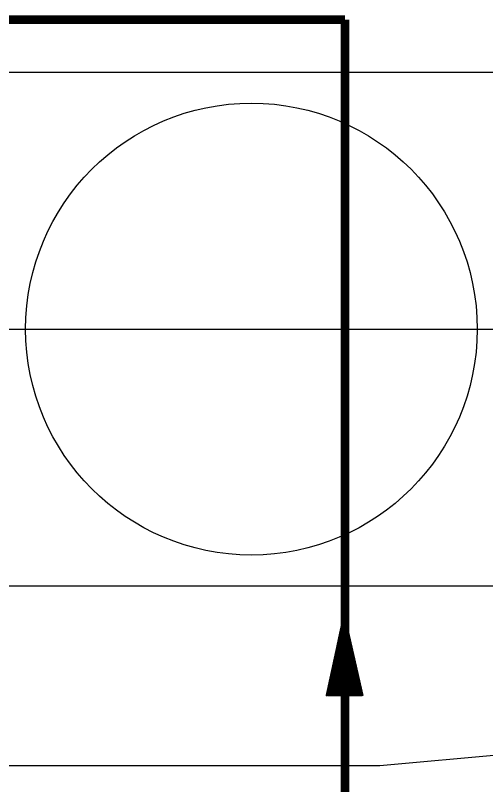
# Model space of a CAD drawing. Extents: x -22909.9 to -22897.8, y -4.7 to 4.1.
# Drawn here: x -22902.18 to -22901.354, y -0.136 to 1.214 of the extents above; entities that cross this region are included whole.
import ezdxf

# ---------------------------------------------------------------- set-up
doc = ezdxf.new("R2010")
doc.units = 0
doc.header["$MEASUREMENT"] = 0
doc.layers.get('0').update_dxf_attribs({"linetype": 'CONTINUOUS'})
for name, color, linetype in [('CALOR', 1, 'CONTINUOUS'), ('DIB-018', 6, 'CONTINUOUS'), ('DIB-065', 4, 'CONTINUOUS')]:
    doc.layers.add(name, color=color, linetype=linetype)

# ---------------------------------------------------------------- blocks, each defined once
blk = doc.blocks.new('*X2')
at = {"color": 0}
for p, q in [((2.9881, 7.952), (3.0055, 7.9694)), ((2.9885, 7.9533), (3.0053, 7.9701)), ((2.989, 7.9546), (3.0051, 7.9708)), ((2.9894, 7.9559), (3.0049, 7.9714)), ((2.9898, 7.9573), (3.0047, 7.9721)), ((2.9903, 7.9586), (3.0045, 7.9728)), ((2.9907, 7.9599), (3.0043, 7.9735)), ((2.9912, 7.9612), (3.004, 7.9741)), ((2.9916, 7.9626), (3.0038, 7.9748)), ((2.992, 7.9639), (3.0036, 7.9755)), ((2.9925, 7.9652), (3.0034, 7.9761)), ((2.9929, 7.9665), (3.0032, 7.9768)), ((2.9934, 7.9679), (3.003, 7.9775)), ((2.9938, 7.9692), (3.0028, 7.9782)), ((2.9943, 7.9705), (3.0026, 7.9788)), ((2.9947, 7.9718), (3.0023, 7.9795)), ((2.9951, 7.9732), (3.0021, 7.9802)), ((2.9956, 7.9745), (3.0019, 7.9808)), ((2.996, 7.9758), (3.0017, 7.9815)), ((2.9965, 7.9771), (3.0015, 7.9822)), ((2.9969, 7.9785), (3.0013, 7.9829)), ((2.9973, 7.9798), (3.0011, 7.9835)), ((2.9978, 7.9811), (3.0009, 7.9842)), ((2.9982, 7.9824), (3.0006, 7.9849)), ((2.9987, 7.9838), (3.0004, 7.9855)), ((2.9991, 7.9851), (3.0002, 7.9862)), ((2.9996, 7.9864), (3, 7.9869)), ((2.9757, 7.9148), (3.0115, 7.9506)), ((2.9761, 7.9162), (3.0113, 7.9513)), ((2.9766, 7.9175), (3.0111, 7.952)), ((2.977, 7.9188), (3.0108, 7.9526)), ((2.9775, 7.9201), (3.0106, 7.9533)), ((2.9779, 7.9215), (3.0104, 7.954)), ((2.9784, 7.9228), (3.0102, 7.9546)), ((2.9788, 7.9241), (3.01, 7.9553)), ((2.9792, 7.9255), (3.0098, 7.956)), ((2.9797, 7.9268), (3.0096, 7.9567)), ((2.9801, 7.9281), (3.0094, 7.9573)), ((2.9806, 7.9294), (3.0091, 7.958)), ((2.981, 7.9308), (3.0089, 7.9587)), ((2.9814, 7.9321), (3.0087, 7.9593)), ((2.9819, 7.9334), (3.0085, 7.96)), ((2.9823, 7.9347), (3.0083, 7.9607)), ((2.9828, 7.9361), (3.0081, 7.9614)), ((2.9832, 7.9374), (3.0079, 7.962)), ((2.9837, 7.9387), (3.0077, 7.9627)), ((2.9841, 7.94), (3.0074, 7.9634)), ((2.9845, 7.9414), (3.0072, 7.9641)), ((2.985, 7.9427), (3.007, 7.9647)), ((2.9854, 7.944), (3.0068, 7.9654)), ((2.9859, 7.9453), (3.0066, 7.9661)), ((2.9863, 7.9467), (3.0064, 7.9667)), ((2.9867, 7.948), (3.0062, 7.9674)), ((2.9872, 7.9493), (3.006, 7.9681)), ((2.9876, 7.9506), (3.0057, 7.9688)), ((2.9633, 7.8777), (3.0174, 7.9318)), ((2.9638, 7.8791), (3.0172, 7.9325)), ((2.9642, 7.8804), (3.017, 7.9332)), ((2.9647, 7.8817), (3.0168, 7.9338)), ((2.9651, 7.883), (3.0166, 7.9345)), ((2.9656, 7.8844), (3.0164, 7.9352)), ((2.966, 7.8857), (3.0162, 7.9358)), ((2.9664, 7.887), (3.0159, 7.9365)), ((2.9669, 7.8883), (3.0157, 7.9372)), ((2.9673, 7.8897), (3.0155, 7.9379)), ((2.9678, 7.891), (3.0153, 7.9385)), ((2.9682, 7.8923), (3.0151, 7.9392)), ((2.9686, 7.8936), (3.0149, 7.9399)), ((2.9691, 7.895), (3.0147, 7.9405)), ((2.9695, 7.8963), (3.0145, 7.9412)), ((2.97, 7.8976), (3.0142, 7.9419)), ((2.9704, 7.8989), (3.014, 7.9426)), ((2.9708, 7.9003), (3.0138, 7.9432)), ((2.9713, 7.9016), (3.0136, 7.9439)), ((2.9717, 7.9029), (3.0134, 7.9446)), ((2.9722, 7.9042), (3.0132, 7.9452)), ((2.9726, 7.9056), (3.013, 7.9459)), ((2.9731, 7.9069), (3.0128, 7.9466)), ((2.9735, 7.9082), (3.0125, 7.9473)), ((2.9739, 7.9095), (3.0123, 7.9479)), ((2.9744, 7.9109), (3.0121, 7.9486)), ((2.9748, 7.9122), (3.0119, 7.9493)), ((2.9753, 7.9135), (3.0117, 7.9499)), ((2.951, 7.8406), (3.0234, 7.913)), ((2.9514, 7.8419), (3.0232, 7.9137)), ((2.9519, 7.8433), (3.0229, 7.9144)), ((2.9523, 7.8446), (3.0227, 7.915)), ((2.9527, 7.8459), (3.0225, 7.9157)), ((2.9532, 7.8472), (3.0223, 7.9164)), ((2.9536, 7.8486), (3.0221, 7.917)), ((2.9541, 7.8499), (3.0219, 7.9177)), ((2.9545, 7.8512), (3.0217, 7.9184)), ((2.955, 7.8526), (3.0215, 7.9191)), ((2.9554, 7.8539), (3.0212, 7.9197)), ((2.9558, 7.8552), (3.021, 7.9204)), ((2.9563, 7.8565), (3.0208, 7.9211)), ((2.9567, 7.8579), (3.0206, 7.9217)), ((2.9572, 7.8592), (3.0204, 7.9224)), ((2.9576, 7.8605), (3.0202, 7.9231)), ((2.958, 7.8618), (3.02, 7.9238)), ((2.9585, 7.8632), (3.0198, 7.9244)), ((2.9589, 7.8645), (3.0195, 7.9251)), ((2.9594, 7.8658), (3.0193, 7.9258)), ((2.9598, 7.8671), (3.0191, 7.9264)), ((2.9603, 7.8685), (3.0189, 7.9271)), ((2.9607, 7.8698), (3.0187, 7.9278)), ((2.9611, 7.8711), (3.0185, 7.9285)), ((2.9616, 7.8724), (3.0183, 7.9291)), ((2.962, 7.8738), (3.0181, 7.9298)), ((2.9625, 7.8751), (3.0178, 7.9305)), ((2.9629, 7.8764), (3.0176, 7.9311)), ((2.9386, 7.8035), (3.0293, 7.8942)), ((2.9391, 7.8048), (3.0291, 7.8949)), ((2.9395, 7.8062), (3.0289, 7.8956)), ((2.9399, 7.8075), (3.0287, 7.8962)), ((2.9404, 7.8088), (3.0285, 7.8969)), ((2.9408, 7.8101), (3.0283, 7.8976)), ((2.9413, 7.8115), (3.028, 7.8982)), ((2.9417, 7.8128), (3.0278, 7.8989)), ((2.9421, 7.8141), (3.0276, 7.8996)), ((2.9426, 7.8154), (3.0274, 7.9003)), ((2.943, 7.8168), (3.0272, 7.9009)), ((2.9435, 7.8181), (3.027, 7.9016)), ((2.9439, 7.8194), (3.0268, 7.9023)), ((2.9444, 7.8207), (3.0266, 7.9029)), ((2.9448, 7.8221), (3.0263, 7.9036)), ((2.9452, 7.8234), (3.0261, 7.9043)), ((2.9457, 7.8247), (3.0259, 7.905)), ((2.9461, 7.826), (3.0257, 7.9056)), ((2.9466, 7.8274), (3.0255, 7.9063)), ((2.947, 7.8287), (3.0253, 7.907)), ((2.9474, 7.83), (3.0251, 7.9076)), ((2.9479, 7.8313), (3.0249, 7.9083)), ((2.9483, 7.8327), (3.0246, 7.909)), ((2.9488, 7.834), (3.0244, 7.9097)), ((2.9492, 7.8353), (3.0242, 7.9103)), ((2.9497, 7.8366), (3.024, 7.911)), ((2.9501, 7.838), (3.0238, 7.9117)), ((2.9505, 7.8393), (3.0236, 7.9123)), ((2.9332, 7.7866), (3.0321, 7.8855)), ((2.9333, 7.7876), (3.0319, 7.8862)), ((2.9338, 7.7889), (3.0317, 7.8868)), ((2.9341, 7.7866), (3.0323, 7.8848)), ((2.9342, 7.7903), (3.0314, 7.8875)), ((2.9346, 7.7916), (3.0312, 7.8882)), ((2.935, 7.7866), (3.0325, 7.8841)), ((2.9351, 7.7929), (3.031, 7.8888)), ((2.9355, 7.7942), (3.0308, 7.8895)), ((2.9359, 7.7866), (3.0327, 7.8835)), ((2.936, 7.7956), (3.0306, 7.8902)), ((2.9364, 7.7969), (3.0304, 7.8909)), ((2.9368, 7.7982), (3.0302, 7.8915)), ((2.9368, 7.7866), (3.0329, 7.8828)), ((2.9373, 7.7995), (3.03, 7.8922)), ((2.9377, 7.8009), (3.0297, 7.8929)), ((2.9377, 7.7866), (3.0331, 7.8821)), ((2.9382, 7.8022), (3.0295, 7.8935)), ((2.9385, 7.7866), (3.0334, 7.8815)), ((2.9394, 7.7866), (3.0336, 7.8808)), ((2.9403, 7.7866), (3.0338, 7.8801)), ((2.9412, 7.7866), (3.034, 7.8794)), ((2.9421, 7.7866), (3.0342, 7.8788)), ((2.943, 7.7866), (3.0344, 7.8781)), ((2.9438, 7.7866), (3.0346, 7.8774)), ((2.9447, 7.7866), (3.0348, 7.8768)), ((2.9456, 7.7866), (3.0351, 7.8761)), ((2.9465, 7.7866), (3.0353, 7.8754)), ((2.9474, 7.7866), (3.0355, 7.8747)), ((2.9483, 7.7866), (3.0357, 7.8741)), ((2.9491, 7.7866), (3.0359, 7.8734)), ((2.95, 7.7866), (3.0361, 7.8727)), ((2.9509, 7.7866), (3.0363, 7.8721)), ((2.9518, 7.7866), (3.0365, 7.8714)), ((2.9527, 7.7866), (3.0367, 7.8707)), ((2.9536, 7.7866), (3.037, 7.87)), ((2.9544, 7.7866), (3.0372, 7.8694)), ((2.9553, 7.7866), (3.0374, 7.8687)), ((2.9562, 7.7866), (3.0376, 7.868)), ((2.9571, 7.7866), (3.0378, 7.8674)), ((2.958, 7.7866), (3.038, 7.8667)), ((2.9589, 7.7866), (3.0382, 7.866)), ((2.9598, 7.7866), (3.0384, 7.8653)), ((2.9606, 7.7866), (3.0387, 7.8647)), ((2.9615, 7.7866), (3.0389, 7.864)), ((2.9624, 7.7866), (3.0391, 7.8633)), ((2.9633, 7.7866), (3.0393, 7.8627)), ((2.9642, 7.7866), (3.0395, 7.862)), ((2.9651, 7.7866), (3.0397, 7.8613)), ((2.9659, 7.7866), (3.0399, 7.8606)), ((2.9668, 7.7866), (3.0401, 7.86)), ((2.9677, 7.7866), (3.0404, 7.8593)), ((2.9686, 7.7866), (3.0406, 7.8586)), ((2.9695, 7.7866), (3.0408, 7.8579)), ((2.9704, 7.7866), (3.041, 7.8573)), ((2.9712, 7.7866), (3.0412, 7.8566)), ((2.9721, 7.7866), (3.0414, 7.8559)), ((2.973, 7.7866), (3.0416, 7.8553)), ((2.9739, 7.7866), (3.0418, 7.8546)), ((2.9748, 7.7866), (3.0421, 7.8539)), ((2.9757, 7.7866), (3.0423, 7.8532)), ((2.9765, 7.7866), (3.0425, 7.8526)), ((2.9774, 7.7866), (3.0427, 7.8519)), ((2.9783, 7.7866), (3.0429, 7.8512)), ((2.9792, 7.7866), (3.0431, 7.8506)), ((2.9801, 7.7866), (3.0433, 7.8499)), ((2.981, 7.7866), (3.0435, 7.8492)), ((2.9818, 7.7866), (3.0438, 7.8485)), ((2.9827, 7.7866), (3.044, 7.8479)), ((2.9836, 7.7866), (3.0442, 7.8472)), ((2.9845, 7.7866), (3.0444, 7.8465)), ((2.9854, 7.7866), (3.0446, 7.8459)), ((2.9863, 7.7866), (3.0448, 7.8452)), ((2.9872, 7.7866), (3.045, 7.8445)), ((2.988, 7.7866), (3.0452, 7.8438)), ((2.9889, 7.7866), (3.0455, 7.8432)), ((2.9898, 7.7866), (3.0457, 7.8425)), ((2.9907, 7.7866), (3.0459, 7.8418)), ((2.9916, 7.7866), (3.0461, 7.8412)), ((2.9925, 7.7866), (3.0463, 7.8405)), ((2.9933, 7.7866), (3.0465, 7.8398)), ((2.9942, 7.7866), (3.0467, 7.8391)), ((2.9951, 7.7866), (3.0469, 7.8385)), ((2.996, 7.7866), (3.0472, 7.8378)), ((2.9969, 7.7866), (3.0474, 7.8371)), ((2.9978, 7.7866), (3.0476, 7.8365)), ((2.9986, 7.7866), (3.0478, 7.8358)), ((2.9995, 7.7866), (3.048, 7.8351)), ((3.0004, 7.7866), (3.0482, 7.8344)), ((3.0013, 7.7866), (3.0484, 7.8338)), ((3.0022, 7.7866), (3.0486, 7.8331)), ((3.0031, 7.7866), (3.0489, 7.8324)), ((3.0039, 7.7866), (3.0491, 7.8318)), ((3.0048, 7.7866), (3.0493, 7.8311)), ((3.0057, 7.7866), (3.0495, 7.8304)), ((3.0066, 7.7866), (3.0497, 7.8297)), ((3.0075, 7.7866), (3.0499, 7.8291)), ((3.0084, 7.7866), (3.0501, 7.8284)), ((3.0092, 7.7866), (3.0503, 7.8277)), ((3.0101, 7.7866), (3.0506, 7.8271)), ((3.011, 7.7866), (3.0508, 7.8264)), ((3.0119, 7.7866), (3.051, 7.8257)), ((3.0128, 7.7866), (3.0512, 7.825)), ((3.0137, 7.7866), (3.0514, 7.8244)), ((3.0146, 7.7866), (3.0516, 7.8237)), ((3.0154, 7.7866), (3.0518, 7.823)), ((3.0163, 7.7866), (3.052, 7.8224)), ((3.0172, 7.7866), (3.0523, 7.8217)), ((3.0181, 7.7866), (3.0525, 7.821)), ((3.019, 7.7866), (3.0527, 7.8203)), ((3.0199, 7.7866), (3.0529, 7.8197)), ((3.0207, 7.7866), (3.0531, 7.819)), ((3.0216, 7.7866), (3.0533, 7.8183)), ((3.0225, 7.7866), (3.0535, 7.8177)), ((3.0234, 7.7866), (3.0537, 7.817)), ((3.0243, 7.7866), (3.054, 7.8163)), ((3.0252, 7.7866), (3.0542, 7.8156)), ((3.026, 7.7866), (3.0544, 7.815)), ((3.0269, 7.7866), (3.0546, 7.8143)), ((3.0278, 7.7866), (3.0548, 7.8136)), ((3.0287, 7.7866), (3.055, 7.813)), ((3.0296, 7.7866), (3.0552, 7.8123)), ((3.0305, 7.7866), (3.0554, 7.8116)), ((3.0313, 7.7866), (3.0556, 7.8109)), ((3.0322, 7.7866), (3.0559, 7.8103)), ((3.0331, 7.7866), (3.0561, 7.8096)), ((3.034, 7.7866), (3.0563, 7.8089)), ((3.0349, 7.7866), (3.0565, 7.8083)), ((3.0358, 7.7866), (3.0567, 7.8076)), ((3.0366, 7.7866), (3.0569, 7.8069)), ((3.0375, 7.7866), (3.0571, 7.8062)), ((3.0384, 7.7866), (3.0573, 7.8056)), ((3.0393, 7.7866), (3.0576, 7.8049)), ((3.0402, 7.7866), (3.0578, 7.8042)), ((3.0411, 7.7866), (3.058, 7.8036)), ((3.042, 7.7866), (3.0582, 7.8029)), ((3.0428, 7.7866), (3.0584, 7.8022)), ((3.0437, 7.7866), (3.0586, 7.8015)), ((3.0446, 7.7866), (3.0588, 7.8009)), ((3.0455, 7.7866), (3.059, 7.8002)), ((3.0464, 7.7866), (3.0593, 7.7995)), ((3.0473, 7.7866), (3.0595, 7.7989)), ((3.0481, 7.7866), (3.0597, 7.7982)), ((3.049, 7.7866), (3.0599, 7.7975)), ((3.0499, 7.7866), (3.0601, 7.7968)), ((3.0508, 7.7866), (3.0603, 7.7962)), ((3.0517, 7.7866), (3.0605, 7.7955)), ((3.0526, 7.7866), (3.0607, 7.7948)), ((3.0534, 7.7866), (3.061, 7.7942)), ((3.0543, 7.7866), (3.0612, 7.7935)), ((3.0552, 7.7866), (3.0614, 7.7928)), ((3.0561, 7.7866), (3.0616, 7.7921)), ((3.057, 7.7866), (3.0618, 7.7915)), ((3.0579, 7.7866), (3.062, 7.7908)), ((3.0587, 7.7866), (3.0622, 7.7901)), ((3.0596, 7.7866), (3.0624, 7.7895)), ((3.0605, 7.7866), (3.0627, 7.7888)), ((3.0614, 7.7866), (3.0629, 7.7881)), ((3.0623, 7.7866), (3.0631, 7.7874)), ((3.0632, 7.7866), (3.0633, 7.7868))]:
    blk.add_line(p, q, dxfattribs=at)
blk = doc.blocks.new('FLECHA')
for p, q in [((0.0079, 0.0975), (-0.0403, -0.047)), ((0.0079, 0.0975), (0.0536, -0.047)), ((-0.0403, -0.047), (0.0536, -0.047))]:
    blk.add_line(p, q)
at = {"xscale": 0.7200000000000001, "yscale": 0.7200000000000001, "zscale": 0.7200000000000001}
blk.add_blockref('*X2', (-2.152, -5.6534), dxfattribs=at)

msp = doc.modelspace()

# ---------------------------------------------------------------- linework, layer by layer
at = {"layer": 'CALOR', "const_width": 0.015}
for points in [[(-22902.4162, 1.2067), (-22901.6021, 1.2067)], [(-22901.6021, 1.2067), (-22901.6021, -1.5458)]]:
    msp.add_lwpolyline(points, dxfattribs=at)
at = {"layer": 'DIB-018'}
for p, q in [((-22907.879, 1.1145), (-22900.5423, 1.1145)), ((-22909.3472, 0.6645), (-22898.0313, 0.6645)), ((-22907.879, 0.2145), (-22900.5423, 0.2145))]:
    msp.add_line(p, q, dxfattribs=at)
msp.add_circle((-22901.7663, 0.6645), 0.396, dxfattribs=at)
at = {"layer": 'DIB-065'}
for p, q in [((-22901.5413, -0.1005), (-22900.5513, -0.0105)), ((-22906.5183, -0.1005), (-22901.5413, -0.1005))]:
    msp.add_line(p, q, dxfattribs=at)

# ---------------------------------------------------------------- block references
at = {"layer": 'CALOR', "xscale": 0.68150828351065, "yscale": -0.99749545071865, "zscale": 0.68150828351065, "rotation": 180}
msp.add_blockref('FLECHA', (-22901.5984, 0.0689), dxfattribs=at)

doc.saveas('drawing.dxf')
